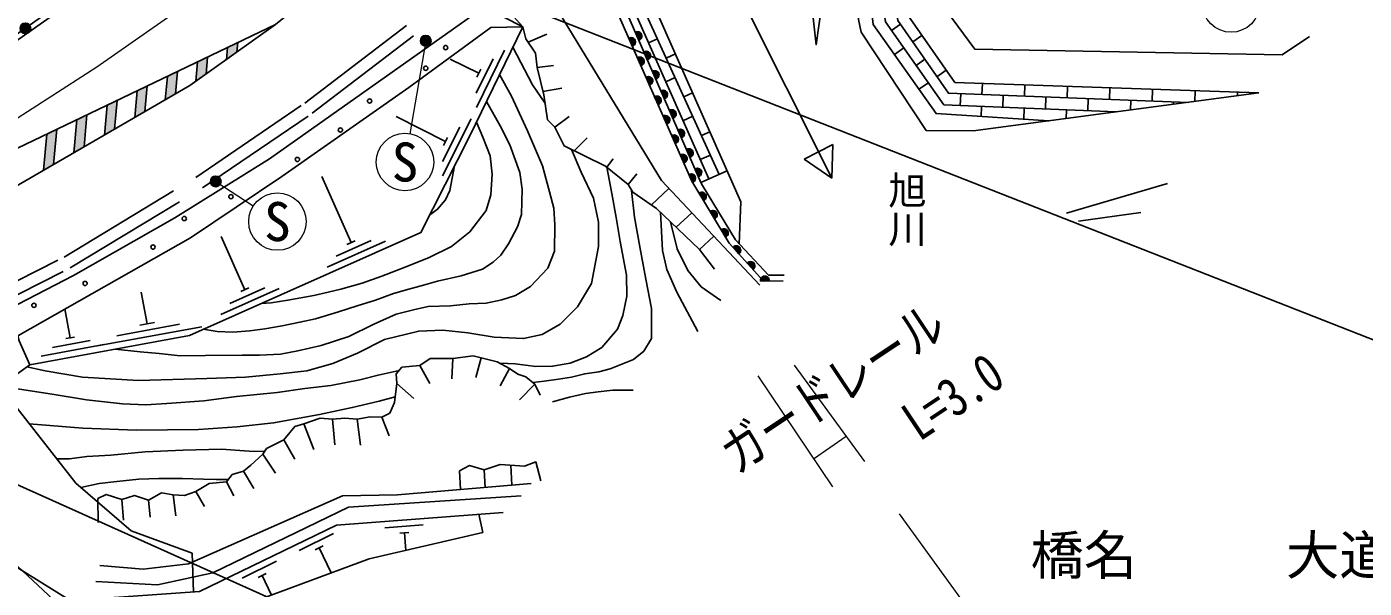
# Model space of a CAD drawing. Units: millimetres at full size, sheet at 1:1000; details may follow other scales. Extents: x 40000 to 680000, y 20000 to 380000.
# Drawn here: x 481224 to 544064, y 260805 to 287180 of the extents above; entities that cross this region are included whole.
import ezdxf
from ezdxf.enums import TextEntityAlignment as Align

# ---------------------------------------------------------------- set-up
doc = ezdxf.new("R2010")
doc.units = ezdxf.units.MM
doc.header["$LTSCALE"] = 1000
doc.linetypes.add('CHAIN', pattern=[18.5, 12, -1.5, 3.5, -1.5])
doc.linetypes.add('DASHED', pattern=[7.5, 6, -1.5])
for name, color, linetype, lineweight in [('M-BGD', 7, 'Continuous', 25), ('M-BMK', 2, 'CHAIN', 13), ('M-STR-HTXT', 7, 'Continuous', 13), ('M-STR-STRC', 7, 'Continuous', 25)]:
    doc.layers.add(name, color=color, linetype=linetype, lineweight=lineweight)
doc.layers.add('M-BMK-HTXT', color=7, linetype='Continuous')
doc.styles.add('@ＭＳ ゴシック', font='')
doc.styles.add('ＭＳ ゴシック', font='')
doc.styles.get('@ＭＳ ゴシック').set_extended_font_data('@MS Gothic')
doc.styles.get('ＭＳ ゴシック').set_extended_font_data('MS Gothic')

msp = doc.modelspace()

# ---------------------------------------------------------------- hatches: boundary and pattern name
at = {"layer": 'M-BGD'}
for points in [[(509513, 286639, -0.4608), (509809, 286550, -0.4608), (509675, 286272)], [(509817, 286917, -0.4608), (510113, 286827, -0.4608), (509978, 286549)], [(510218, 286000, -0.4608), (510514, 285911, -0.4608), (510379, 285632)], [(509917, 285724, -0.4608), (510213, 285635, -0.4608), (510079, 285357)], [(510321, 284809, -0.4608), (510617, 284720, -0.4608), (510483, 284442)], [(510619, 285084, -0.4608), (510914, 284995, -0.4608), (510780, 284716)], [(511019, 284168, -0.4608), (511315, 284078, -0.4608), (511181, 283800)], [(510724, 283894, -0.4608), (511020, 283806, -0.4608), (510886, 283527)], [(511128, 282980, -0.4608), (511424, 282891, -0.4608), (511290, 282612)], [(511420, 283252, -0.4608), (511716, 283162, -0.4608), (511581, 282884)], [(511821, 282336, -0.4608), (512117, 282246, -0.4608), (511982, 281968)], [(511531, 282065, -0.4608), (511828, 281976, -0.4608), (511694, 281697)], [(511935, 281150, -0.4608), (512231, 281061, -0.4608), (512097, 280782)], [(512222, 281420, -0.4608), (512518, 281330, -0.4608), (512383, 281052)], [(512339, 280235, -0.4608), (512635, 280146, -0.4608), (512501, 279867)], [(512623, 280504, -0.4608), (512919, 280414, -0.4608), (512784, 280136)], [(512818, 279359, -0.4608), (513123, 279308, -0.4608), (513025, 279015)], [(513333, 278502, -0.4608), (513638, 278451, -0.4608), (513541, 278158)], [(513849, 277645, -0.4608), (514154, 277595, -0.4608), (514056, 277301)], [(514407, 276820, -0.4608), (514716, 276828, -0.4608), (514676, 276521)], [(515077, 276077, -0.4608), (515386, 276086, -0.4608), (515346, 275779)], [(515701, 275230, -0.4608), (515898, 275469, -0.4608), (516103, 275238)]]:
    msp.add_hatch(color=256, dxfattribs=at).paths.add_polyline_path(points)
at = {"layer": 'M-STR-STRC'}
for points in [[(481313, 287299, -1), (481007, 286904, -0.41421), (480963, 287255, -0.41421)], [(499764, 286380, -0.41421), (499827, 286728, -0.41421), (500175, 286665, -1)], [(491135, 286433), (490663, 286207), (490612, 285647), (491095, 285991)], [(489718, 285755), (489246, 285529), (489164, 284617), (489647, 284960)], [(488302, 285077), (487830, 284851), (487730, 283749), (488207, 284025)], [(486885, 284398), (486413, 284172), (486300, 282920), (486777, 283196)], [(485469, 283720), (484997, 283494), (484870, 282092), (485347, 282368)], [(484052, 283042), (483580, 282816), (483440, 281264), (483917, 281540)], [(482636, 282364), (482164, 282138), (482010, 280436), (482487, 280712)], [(490152, 279670, -1), (490053, 280160, -0.41421), (490348, 279965, -0.41421)]]:
    msp.add_hatch(color=256, dxfattribs=at).paths.add_polyline_path(points)

# ---------------------------------------------------------------- linework, layer by layer
at = {"layer": 'M-BGD'}
for p, q in [((507651, 293642), (513757, 280246)), ((507091, 293145), (512901, 279868)), ((513265, 280029), (507370, 293393)), ((514607, 288933), (519043, 280066)), ((504528, 287174), (502718, 288101)), ((522277, 287298), (521856, 287004)), ((504785, 286449), (505652, 286829)), ((509513, 286639), (509675, 286272)), ((509817, 286917), (509978, 286549)), ((510853, 286616), (510442, 286428)), ((523277, 286777), (522847, 286477)), ((502350, 283385), (503663, 286082)), ((510218, 286000), (510379, 285632)), ((522432, 286186), (521988, 285876)), ((502467, 284996), (501118, 285652)), ((502343, 284055), (503131, 285674)), ((505208, 285264), (505967, 285363)), ((509917, 285724), (510079, 285357)), ((511698, 285902), (511268, 285706)), ((523417, 285655), (523008, 285368)), ((502375, 284807), (502559, 285185)), ((510321, 284809), (510483, 284442)), ((510619, 285084), (510780, 284716)), ((511683, 284796), (511249, 284598)), ((524423, 285138), (523987, 284833)), ((505478, 284135), (506366, 284291)), ((511019, 284168), (511181, 283800)), ((512506, 284072), (512098, 283886)), ((523583, 284551), (523140, 284241)), ((526120, 284514), (526103, 283996)), ((528119, 284446), (528101, 283920)), ((530118, 284377), (530100, 283844)), ((532117, 284309), (532098, 283767)), ((534116, 284240), (534097, 283691)), ((536114, 284172), (536097, 283668)), ((538113, 284103), (538108, 283936)), ((510724, 283894), (510886, 283527)), ((525103, 284034), (525084, 283481)), ((526084, 283440), (526067, 282962)), ((527102, 283958), (527083, 283398)), ((529100, 283882), (529081, 283315)), ((531099, 283806), (531079, 283232)), ((533098, 283729), (533082, 283267)), ((535096, 283653), (535092, 283535)), ((500895, 281791), (498577, 282963)), ((500753, 280181), (502107, 282858)), ((506036, 282464), (506714, 282957)), ((511128, 282980), (511290, 282612)), ((511420, 283252), (511581, 282884)), ((512512, 282976), (512056, 282768)), ((528082, 283357), (528064, 282834)), ((530080, 283274), (530066, 282867)), ((532078, 283190), (532077, 283134)), ((500756, 280852), (501569, 282458)), ((511821, 282336), (511982, 281968)), ((513314, 282243), (512927, 282066)), ((500800, 281603), (500990, 281978)), ((506945, 281354), (507561, 281968)), ((511531, 282065), (511694, 281697)), ((519102, 281648), (517742, 280967)), ((519043, 280066), (519102, 281648)), ((508472, 280592), (508773, 280972)), ((511935, 281150), (512097, 280782)), ((512222, 281420), (512383, 281052)), ((513342, 281156), (512864, 280938)), ((519043, 280066), (517742, 280967)), ((509476, 279768), (509890, 280273)), ((512623, 280504), (512784, 280136)), ((512901, 279868), (514124, 280409)), ((496462, 277042), (495083, 280142)), ((512339, 280235), (512501, 279867)), ((530068, 278416), (534814, 279825)), ((510574, 278808), (511397, 279582)), ((512818, 279359), (513025, 279015)), ((511738, 277761), (512466, 278444)), ((513333, 278502), (513541, 278158)), ((530637, 278054), (533559, 278455)), ((491472, 274824), (490361, 277323)), ((495761, 276403), (497406, 277134)), ((496270, 276957), (496654, 277128)), ((512832, 276718), (513498, 277345)), ((513849, 277645), (514056, 277301)), ((495335, 275885), (498076, 277104)), ((514407, 276820), (514676, 276521)), ((515077, 276077), (515346, 275779)), ((515701, 275230), (516103, 275238)), ((486877, 273231), (486606, 274706)), ((490346, 273666), (493087, 274885)), ((490772, 274184), (492417, 274915)), ((491281, 274738), (491664, 274909)), ((483264, 272567), (483015, 273923)), ((484527, 272189), (489445, 273092)), ((485456, 272665), (488407, 273207)), ((486533, 273168), (487222, 273294)), ((481897, 271706), (484847, 272248)), ((482433, 272110), (484203, 272435)), ((483057, 272529), (483470, 272605)), ((501196, 270643), (501238, 271590)), ((502320, 270710), (502578, 271624)), ((500164, 270419), (499698, 271266)), ((503459, 270320), (503908, 271125)), ((499406, 269720), (498616, 270418)), ((504375, 269662), (505090, 270385)), ((494714, 267316), (494248, 268529)), ((495703, 267549), (495587, 268753)), ((496903, 267525), (496753, 268754)), ((498250, 267965), (497900, 268845)), ((493823, 266867), (493299, 267780)), ((492915, 266217), (492317, 267098)), ((504013, 265649), (503960, 266587)), ((505373, 265849), (505138, 266743)), ((491892, 265492), (491401, 266306)), ((501609, 265446), (501558, 266319)), ((502758, 265543), (502710, 266369)), ((488232, 264203), (488099, 265200)), ((489579, 264652), (489172, 265349)), ((490960, 265151), (490611, 265799)), ((484572, 263886), (484564, 265024)), ((485769, 264002), (485694, 264974)), ((487025, 264143), (486942, 264949)), ((502659, 263419), (502461, 264277)), ((495636, 263371), (494017, 262584)), ((499842, 263779), (498047, 263644)), ((499177, 263428), (498758, 263397)), ((498967, 263413), (499030, 262580)), ((495146, 262800), (494769, 262616)), ((494958, 262708), (495533, 261524)), ((492960, 262070), (491341, 261283)), ((492470, 261499), (492093, 261315)), ((492282, 261407), (492730, 260485))]:
    msp.add_line(p, q, dxfattribs=at)
for points in [[(521605, 298962), (524171, 288295), (525765, 286129), (540211, 285868), (541484, 286721)], [(518679, 297010), (519820, 297524), (520995, 297732), (522617, 287721), (524828, 284559), (539113, 284069)], [(539113, 284069), (525691, 282285), (523488, 282302), (520420, 286927), (520306, 287517), (520588, 290945), (520323, 292585), (520995, 297732)], [(520770, 296009), (522151, 287479), (524526, 284056), (535784, 283627)], [(514688, 276989), (514768, 278953), (508102, 294042)], [(532402, 283177), (524314, 283513), (521564, 287419), (520515, 294060)], [(506769, 292860), (512472, 279934), (514225, 277021), (515839, 275233), (516758, 275251)], [(515663, 275041), (511044, 279957), (505868, 288469), (505866, 292060)], [(520588, 290945), (520993, 287288), (523946, 283098), (529250, 282758)], [(518736, 289352), (518310, 286333), (518016, 289011)], [(479824, 286187), (479985, 286287), (483755, 288969)], [(479957, 285975), (480123, 286079), (483900, 288765)], [(489063, 260628), (488990, 262450), (486137, 263507), (483534, 265739), (478902, 271642), (478890, 273050), (479932, 273702), (483428, 275498), (488175, 278205), (492630, 280969), (502718, 288101), (503647, 288142), (504528, 287174)], [(504528, 287174), (503028, 287140), (499180, 284331), (493202, 280153), (488911, 277268), (480805, 272668), (480862, 272434), (481365, 271304), (479952, 270304)], [(481365, 271304), (488871, 272682), (499740, 277515), (502024, 282030), (504528, 287174)], [(504528, 287174), (504674, 286619), (505120, 285939), (505208, 285264), (505514, 283984), (505695, 282810), (506036, 282464), (506476, 281583), (508417, 280637), (509476, 279768), (509693, 279410), (510805, 278650), (512832, 276718), (513535, 275800)], [(504067, 286227), (504985, 284459), (505571, 283612)], [(503436, 284930), (503994, 283913), (504749, 282299), (505461, 280641), (505780, 279420), (505992, 278665), (506032, 277877), (506018, 276637), (505708, 275842), (504899, 274980), (504185, 274562), (503551, 274347), (502803, 274204), (502003, 274159), (501134, 274078), (500076, 274034), (499460, 273906), (498585, 273686), (497501, 273201), (496355, 272628), (495064, 272200), (493955, 271955), (493142, 271804), (492160, 271760), (491341, 271760), (489617, 271733), (488426, 271720), (487444, 271834), (486556, 271909), (485376, 272040)], [(489515, 272968), (490164, 272867), (490908, 272838), (491710, 272900), (492415, 272992), (493222, 273136), (494057, 273299), (494787, 273462), (495878, 273783), (496752, 274068), (497614, 274341), (498454, 274645), (499180, 274854), (499857, 275043), (500523, 275235), (501632, 275474), (502630, 275794), (503131, 276125), (503499, 276450), (503865, 276986), (504277, 277779), (504462, 278368), (504504, 279558), (504388, 280333), (503920, 281640), (503463, 282522), (502819, 283662)], [(502347, 282693), (502654, 281990), (502989, 281113), (503088, 280261), (503031, 279286), (502804, 278543), (502043, 277548), (501183, 276858), (500124, 276339), (499074, 275921), (497902, 275463), (496975, 275137), (495981, 274851), (495384, 274712), (494712, 274557), (493491, 274330), (492704, 274208), (492255, 274187)], [(506811, 281419), (507279, 280357), (507859, 279125), (508081, 278008), (508081, 276855), (507752, 275117), (507097, 274021), (506290, 273214), (505432, 272723), (504563, 272534), (503188, 272597), (501953, 272799), (500768, 272925), (499639, 272886), (498038, 272495), (496764, 271852), (495605, 271361), (494382, 271020), (493133, 270882), (491507, 270718), (489692, 270655), (486468, 270563), (483845, 270714), (482093, 271017), (481229, 271207)], [(501322, 280641), (501095, 279491), (500897, 279056), (500526, 278606), (500153, 278331)], [(503453, 271370), (504169, 271351), (505144, 271214), (505928, 271231), (506758, 271378), (507519, 271674), (508242, 272117), (508972, 272979), (509226, 273612), (509419, 274522), (509409, 275512), (509111, 277086), (508917, 278223), (508718, 279353), (508472, 280592)], [(512901, 279868), (512967, 279718), (514520, 277168), (516078, 275516), (516817, 275519)], [(509642, 279495), (509782, 278230), (510035, 276844), (510304, 275322), (510575, 273941), (510575, 272536), (510218, 271945), (509725, 271550), (508627, 271107), (508097, 270971), (507441, 270877), (506820, 270724), (506208, 270633), (505541, 270526), (504996, 270465)], [(510993, 278471), (511092, 276673), (511291, 275780), (511770, 274712), (512756, 272861)], [(511467, 278019), (511787, 276749), (512288, 275729), (512915, 274963), (513833, 274322)], [(505353, 269876), (505090, 270385), (504670, 270740), (504292, 270855), (503908, 271125), (503328, 271437), (502197, 271718), (501238, 271590), (500174, 271590), (499698, 271266), (498852, 271192), (498586, 270884), (498616, 270418), (498499, 269528), (498280, 269034), (497900, 268845), (497355, 268854), (496753, 268754), (496175, 268798), (495587, 268753), (495006, 268792), (494248, 268529), (493824, 268403), (493299, 267780), (492487, 267365), (492317, 267098), (491757, 266580), (491401, 266306), (490876, 266149), (490611, 265799), (489792, 265722), (489172, 265349), (488635, 265165), (488099, 265200), (487558, 265280), (486942, 264949), (486290, 265167), (485694, 264974), (484951, 265211), (484564, 265024)], [(480013, 270347), (480887, 270152), (482413, 269918), (484033, 269658), (485725, 269470), (486818, 269423), (487813, 269490), (489548, 269605), (491079, 269813), (492993, 270007), (494289, 270184), (495512, 270329), (496870, 270588), (497730, 270816), (498719, 271038)], [(481341, 268533), (483854, 268325), (486385, 268229), (489300, 268256), (491116, 268394), (492821, 268572), (494974, 268959), (496514, 269289), (497779, 269592), (498535, 269801)], [(505929, 269566), (506725, 269787), (507469, 269946), (508076, 270028), (508759, 270105), (509719, 270110)], [(480363, 257230), (480293, 255197), (487359, 254174), (485871, 257103), (475213, 267039), (473662, 268671), (471068, 269516)], [(492402, 267231), (491676, 267239), (490379, 267340), (488574, 267289), (486786, 267205), (485177, 267049), (484048, 266986), (483230, 266889), (482637, 266883)], [(501558, 266319), (502033, 266563), (502710, 266369), (503463, 266619), (504606, 266546), (505138, 266743)], [(483771, 265536), (484632, 265721), (485461, 265822), (486486, 265923), (487437, 265960), (488542, 265955), (489528, 265928), (490129, 265918), (490696, 265912)], [(504924, 265725), (498649, 265197), (496064, 265148), (488816, 261952), (486697, 261703), (484652, 261879)], [(484468, 261118), (487365, 260962), (489959, 261525), (496343, 264619), (504451, 265141)], [(503605, 264363), (495779, 263775), (489348, 260648), (483998, 260284)], [(483998, 260284), (486990, 259110), (490898, 259806), (497305, 262181), (502659, 263419)]]:
    msp.add_lwpolyline(points, dxfattribs=at)
at = {"layer": 'M-BGD', "linetype": 'DASHED'}
for points in [[(469838, 270082), (477327, 273508), (482978, 276362), (489161, 280100), (494292, 283591), (500569, 288388), (504883, 291963)], [(470081, 269549), (477581, 272981), (483262, 275850), (489478, 279607), (494635, 283116), (500933, 287930), (505139, 291415)]]:
    msp.add_lwpolyline(points, dxfattribs=at)
at = {"layer": 'M-BGD'}
for centre in [(500905, 286201), (499970, 285232), (497333, 283693), (495959, 282331), (493939, 280946), (490818, 279200), (488625, 278173), (487154, 276829), (483967, 275121), (481559, 274094)]:
    msp.add_circle(centre, 100, dxfattribs=at)
for centre, start, end in [((509623, 286468), 284.84444, 122.76783), ((509926, 286745), 284.67326, 122.59665), ((510327, 285829), 284.67326, 122.59665), ((510027, 285553), 284.84444, 122.76783), ((510431, 284638), 284.84444, 122.76783), ((510728, 284913), 284.67326, 122.59665), ((511129, 283997), 284.67326, 122.59665), ((510834, 283723), 284.84444, 122.76783), ((511238, 282809), 284.84444, 122.76783), ((511530, 283081), 284.67326, 122.59665), ((511931, 282165), 284.67326, 122.59665), ((511642, 281894), 284.84444, 122.76783), ((512045, 280979), 284.84444, 122.76783), ((512332, 281249), 284.67326, 122.59665), ((512449, 280064), 284.84444, 122.76783), ((512733, 280332), 284.67326, 122.59665), ((512948, 279203), 292.08663, 130.01002), ((513464, 278346), 292.08663, 130.01002), ((513980, 277490), 292.08663, 130.01002), ((514565, 276692), 303.09825, 141.02163), ((515235, 275949), 303.09825, 141.02163), ((515902, 275266), 352.1394, 190.06279)]:
    msp.add_arc(centre, 203, start, end, dxfattribs=at)
at = {"layer": 'M-BMK'}
msp.add_lwpolyline([(477098, 280528), (484509, 285302), (490724, 289637), (497135, 294751), (505229, 301729), (513013, 309159)], dxfattribs=at)
at = {"layer": 'M-STR-HTXT'}
for p, q in [((499969, 286523), (499223, 282158)), ((490103, 279915), (491869, 278766)), ((517276, 271280), (520587, 266766)), ((515570, 270779), (519082, 265562)), ((518194, 266881), (519722, 267945)), ((522217, 264295), (527175, 257451))]:
    msp.add_line(p, q, dxfattribs=at)
for centre in [(537810, 288272), (498995, 280827), (493001, 278030)]:
    msp.add_circle(centre, 1350, dxfattribs=at)
at = {"layer": 'M-STR-STRC'}
for p, q in [((503024, 288754), (553945, 268762)), ((490612, 285647), (490663, 286207)), ((491095, 285991), (491135, 286433)), ((489164, 284617), (489246, 285529)), ((489647, 284960), (489718, 285755)), ((487730, 283749), (487830, 284851)), ((488207, 284025), (488302, 285077)), ((486300, 282920), (486413, 284172)), ((486777, 283196), (486885, 284398)), ((484870, 282092), (484997, 283494)), ((485347, 282368), (485469, 283720)), ((483440, 281264), (483580, 282816)), ((483917, 281540), (484052, 283042)), ((482487, 280712), (482636, 282364)), ((482010, 280436), (482164, 282138)), ((472040, 269585), (540415, 238932)), ((468701, 269264), (521564, 236503))]:
    msp.add_line(p, q, dxfattribs=at)
for points in [[(464442, 273332), (478884, 280568), (492909, 287282), (499828, 292925), (512735, 304463)], [(450328, 267003), (468710, 273827), (478958, 278668), (488879, 284414), (492909, 287282)]]:
    msp.add_lwpolyline(points, dxfattribs=at)
for centre in [(481160, 287102), (499969, 286523), (490103, 279915)]:
    msp.add_circle(centre, 250, dxfattribs=at)

# ---------------------------------------------------------------- texts
at = {"layer": 'M-BMK-HTXT', "style": '@ＭＳ ゴシック'}
msp.add_text('旭川', height=1320, rotation=270, dxfattribs=at).set_placement((522582, 280412), align=Align.MIDDLE_LEFT)
at = {"layer": 'M-STR-HTXT', "style": 'ＭＳ ゴシック'}
for p in [(498995, 280827), (493001, 278030)]:
    msp.add_text('S', height=1833, dxfattribs=at).set_placement(p, align=Align.MIDDLE_CENTER)
at = {"layer": 'M-STR-HTXT', "style": 'ＭＳ ゴシック', "width": 0.8}
for s, p in [('ガードレール', (519895, 269007)), ('L=3.0', (525537, 268594))]:
    msp.add_text(s, height=1833, rotation=33.711, dxfattribs=at).set_placement(p, align=Align.BOTTOM_CENTER)
at = {"layer": 'M-STR-HTXT', "style": 'ＭＳ ゴシック'}
for s, p in [('橋名', (528389, 260896)), ('大道理新橋', (540389, 260896))]:
    msp.add_text(s, height=1833, dxfattribs=at).set_placement(p, align=Align.BOTTOM_LEFT)

doc.saveas('drawing.dxf')
